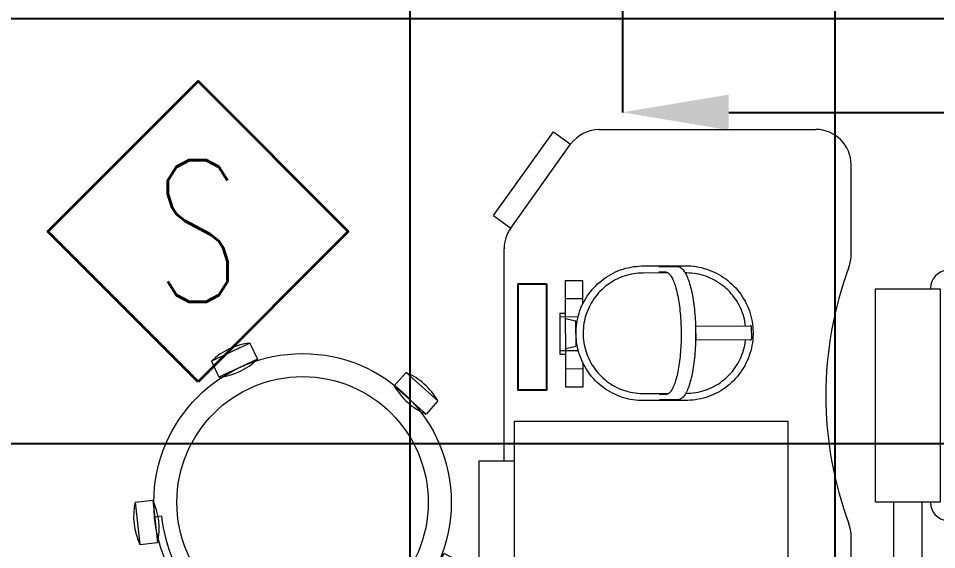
# Model space of a CAD drawing. Extents: x -12260 to 57327, y -29287 to 19916.
# Drawn here: x 12123 to 13419, y -4909 to -4160 of the extents above; entities that cross this region are included whole.
import ezdxf
from ezdxf.enums import TextEntityAlignment as Align

# ---------------------------------------------------------------- set-up
doc = ezdxf.new("R2010")
doc.units = 0
doc.header["$LTSCALE"] = 0.25
doc.linetypes.add('DASHDOT', pattern=[25.4, 12.7, -6.35, 0, -6.35])
doc.layers.add('01-First Floor$0$FALSE CEILING', color=251, linetype='Continuous')
for name, color, linetype, lineweight in [('01-First Floor$0$LOADING', 253, 'Continuous', 5), ('E-DIM', 6, 'Continuous', 18), ('E-LITE-CLNG-CNDT', 6, 'DASHDOT', 35), ('F-ALRM-CLNG @ 100', 33, 'Continuous', 35)]:
    doc.layers.add(name, color=color, linetype=linetype, lineweight=lineweight)
doc.styles.add('DC_SIMPLEX', font='SIMPLEX.shx', dxfattribs={"width": 0.7})
doc.styles.get("Standard").update_dxf_attribs({"font": 'romans.shx'})
doc.dimstyles.get("Standard").update_dxf_attribs({"dimtxt": 150, "dimasz": 150, "dimexe": 0.18, "dimexo": 0.0625, "dimgap": 0.09, "dimtad": 0, "dimtih": 1, "dimtoh": 1, "dimdec": 0, "dimlfac": 0.1, "dimzin": 0, "dimdsep": 46, "dimtxsty": 'Standard', "dimcen": 0.09, "dimclrd": 6, "dimadec": 0, "dimazin": 0, "dimtfac": 1, "dimtdec": 0, "dimtofl": 0, "dimtmove": 0, "dimatfit": 3, "dimfxl": 1, "dimtolj": 1, "dimtzin": 0, "dimarcsym": 0})

# ---------------------------------------------------------------- blocks, each defined once
blk = doc.blocks.new('01-First Floor$0$ME18014A-P')
for p, q in [((0.2537, 1.2997), (0.2362, 1.2753)), ((0.2537, 1.2997), (0.3719, 1.2152)), ((-0.0927, 1.2847), (0.2071, 1.2847)), ((0.2362, 1.2753), (0.3544, 1.1908)), ((0.2362, 1.2753), (0.3544, 1.1908)), ((0.3719, 1.2152), (0.3544, 1.1908)), ((0.3753, 1.1501), (0.3753, 0.8447)), ((-0.6447, 0.7947), (-0.1986, 0.7947)), ((0.1986, 0.7947), (0.3253, 0.7947)), ((-0.15, 0.7347), (-0.5068, 0.7347)), ((-0.15, 0.6947), (-0.5068, 0.6947)), ((-0.15, 0.6826), (-0.1512, 0.6826)), ((0.1512, 0.6826), (0.15, 0.6826))]:
    blk.add_line(p, q)
for points in [[(-0.2727, 1.2703), (-0.0927, 1.2703), (-0.0927, 1.3203), (-0.2727, 1.3203)], [(-0.3289, 0.8843), (-0.3289, 1.2703), (-0.0364, 1.2703), (-0.0364, 0.8843)], [(-0.15, 0.6686), (0.15, 0.6686), (0.15, 0.7607), (-0.15, 0.7607)]]:
    blk.add_lwpolyline(points, close=True)
for centre, radius, start, end in [((0.2071, 1.2347), 0.05, 54.4343, 90), ((0.3253, 1.1501), 0.05, 0, 54.4343), ((0.3253, 0.8447), 0.05, 270, 0), ((0, 0.313), 0.5175, 69.5195, 110.4805), ((-0.1986, 0.8447), 0.05, 270, 290.4805), ((0.1986, 0.8447), 0.05, 249.5195, 270), ((-0.1512, 0.6572), 0.0254, 90, 175.0303), ((0.1512, 0.6572), 0.0254, 4.9697, 90)]:
    blk.add_arc(centre, radius, start, end)
blk = doc.blocks.new('01-First Floor$0$ME12818-P')
for p, q in [((-0.0262, 0.1712), (0.0316, 0.1712)), ((-0.0262, 0.1712), (-0.0262, 0.1635)), ((-0.0212, 0.1712), (-0.0212, 0.145)), ((0.0266, 0.1712), (0.0266, 0.145)), ((0.0316, 0.1712), (0.0316, 0.1635)), ((-0.0723, 0.1635), (0.0777, 0.1635)), ((-0.0723, 0.1635), (-0.0723, 0.1385)), ((-0.0468, 0.1635), (-0.0468, 0.1385)), ((-0.0148, 0.1485), (-0.0184, 0.1635)), ((0.0238, 0.1635), (0.0202, 0.1485)), ((0.0521, 0.1635), (0.0521, 0.1385)), ((0.0777, 0.1635), (0.0777, 0.1385)), ((0.0202, 0.1485), (-0.0148, 0.1485)), ((-0.0123, 0.1485), (-0.0123, 0.1471)), ((0.0177, 0.1471), (0.0177, 0.1485)), ((-0.0389, 0.1385), (-0.0723, 0.1385)), ((0.0777, 0.1385), (0.0442, 0.1385)), ((-0.0923, 0.0534), (-0.0923, -0.0066)), ((-0.0823, 0.018), (-0.0823, 0.0534)), ((0.0877, 0.0534), (0.0877, 0.018)), ((0.0977, -0.0066), (0.0977, 0.0534)), ((-0.0913, 0.0311), (-0.0913, 0.0053)), ((-0.0833, 0.0208), (-0.0833, 0.0311)), ((0.0887, 0.0311), (0.0887, 0.0208)), ((0.0967, 0.0053), (0.0967, 0.0311)), ((-0.0823, -0.0066), (-0.0823, -0.006)), ((0.0877, -0.0061), (0.0877, -0.0066)), ((-0.0053, -0.0205), (0.0107, -0.0205)), ((-0.0053, -0.0996), (-0.0058, -0.0996)), ((0.0107, -0.0996), (-0.0053, -0.0996)), ((0.0111, -0.0996), (0.0107, -0.0996))]:
    blk.add_line(p, q)
at = {"flags": 128}
for points in [[(0.0977, 0.0534), (0.0976, 0.0572), (0.0974, 0.061), (0.097, 0.0648), (0.0965, 0.0685), (0.0958, 0.0723), (0.095, 0.076), (0.094, 0.0796), (0.0929, 0.0833), (0.0916, 0.0869), (0.0902, 0.0904), (0.0886, 0.0939), (0.087, 0.0973), (0.0851, 0.1006), (0.0832, 0.1038), (0.0811, 0.107), (0.0789, 0.1101), (0.0766, 0.1131), (0.0741, 0.116), (0.0716, 0.1188), (0.0689, 0.1215), (0.0661, 0.1241), (0.0632, 0.1266), (0.0602, 0.129), (0.0572, 0.1312), (0.054, 0.1333), (0.0508, 0.1353), (0.0475, 0.1372), (0.0441, 0.1389), (0.0406, 0.1405), (0.0371, 0.1419), (0.0335, 0.1432), (0.0299, 0.1444), (0.0263, 0.1454), (0.0226, 0.1463), (0.0188, 0.147), (0.0151, 0.1476), (0.0113, 0.148), (0.0075, 0.1483), (0.0037, 0.1484), (-0.0001, 0.1483), (-0.0039, 0.1482), (-0.0077, 0.1478), (-0.0114, 0.1473), (-0.0152, 0.1467), (-0.0189, 0.1459), (-0.0226, 0.145), (-0.0262, 0.1439), (-0.0298, 0.1427), (-0.0334, 0.1413), (-0.0368, 0.1398), (-0.0403, 0.1381), (-0.0436, 0.1363), (-0.0469, 0.1344), (-0.0501, 0.1324), (-0.0532, 0.1302), (-0.0562, 0.1279), (-0.0592, 0.1255), (-0.062, 0.1229), (-0.0647, 0.1203), (-0.0674, 0.1176), (-0.0699, 0.1147), (-0.0723, 0.1118), (-0.0745, 0.1087), (-0.0767, 0.1056), (-0.0787, 0.1024), (-0.0806, 0.0991), (-0.0824, 0.0957), (-0.084, 0.0923), (-0.0855, 0.0888), (-0.0868, 0.0852), (-0.088, 0.0816), (-0.0891, 0.078), (-0.09, 0.0743), (-0.0907, 0.0705), (-0.0914, 0.0668), (-0.0918, 0.063), (-0.0921, 0.0592), (-0.0923, 0.0554), (-0.0923, 0.0534)], [(-0.0823, 0.0534), (-0.0822, 0.0568), (-0.082, 0.0602), (-0.0817, 0.0636), (-0.0812, 0.0669), (-0.0806, 0.0703), (-0.0799, 0.0736), (-0.079, 0.0769), (-0.078, 0.0801), (-0.0769, 0.0833), (-0.0756, 0.0865), (-0.0742, 0.0896), (-0.0727, 0.0926), (-0.0711, 0.0956), (-0.0693, 0.0985), (-0.0675, 0.1014), (-0.0655, 0.1041), (-0.0634, 0.1068), (-0.0612, 0.1094), (-0.0589, 0.1119), (-0.0565, 0.1144), (-0.054, 0.1167), (-0.0515, 0.1189), (-0.0488, 0.121), (-0.0461, 0.123), (-0.0432, 0.1249), (-0.0403, 0.1267), (-0.0374, 0.1284), (-0.0343, 0.1299), (-0.0313, 0.1313), (-0.0281, 0.1326), (-0.0249, 0.1338), (-0.0217, 0.1348), (-0.0184, 0.1357), (-0.0151, 0.1365), (-0.0118, 0.1371), (-0.0084, 0.1377), (-0.005, 0.138), (-0.0016, 0.1383), (0.0018, 0.1384), (0.0052, 0.1383), (0.0086, 0.1382), (0.012, 0.1379), (0.0153, 0.1374), (0.0187, 0.1369), (0.022, 0.1362), (0.0253, 0.1353), (0.0286, 0.1344), (0.0318, 0.1333), (0.0349, 0.132), (0.0381, 0.1307), (0.0411, 0.1292), (0.0441, 0.1276), (0.0471, 0.1259), (0.0499, 0.1241), (0.0527, 0.1221), (0.0554, 0.1201), (0.058, 0.1179), (0.0606, 0.1156), (0.063, 0.1133), (0.0654, 0.1108), (0.0676, 0.1082), (0.0698, 0.1056), (0.0718, 0.1029), (0.0737, 0.1001), (0.0755, 0.0972), (0.0772, 0.0943), (0.0788, 0.0912), (0.0803, 0.0882), (0.0816, 0.085), (0.0828, 0.0819), (0.0839, 0.0786), (0.0848, 0.0754), (0.0856, 0.0721), (0.0863, 0.0687), (0.0868, 0.0654), (0.0873, 0.062), (0.0875, 0.0586), (0.0877, 0.0552), (0.0877, 0.0534)], [(-0.0833, 0.0208), (-0.0833, 0.0202), (-0.0831, 0.0195), (-0.0829, 0.0189), (-0.0825, 0.0182), (-0.082, 0.0175), (-0.0813, 0.0167), (-0.0805, 0.016), (-0.0796, 0.0152), (-0.0785, 0.0144), (-0.0773, 0.0136), (-0.076, 0.0128), (-0.0745, 0.012), (-0.0729, 0.0113), (-0.0711, 0.0105), (-0.0692, 0.0098), (-0.0672, 0.009), (-0.0651, 0.0083), (-0.0629, 0.0077), (-0.0606, 0.007), (-0.0581, 0.0064), (-0.0556, 0.0057), (-0.053, 0.0052), (-0.0502, 0.0046), (-0.0474, 0.0041), (-0.0445, 0.0036), (-0.0416, 0.0031), (-0.0385, 0.0027), (-0.0354, 0.0022), (-0.0322, 0.0019), (-0.029, 0.0015), (-0.0257, 0.0012), (-0.0224, 0.0009), (-0.019, 0.0007), (-0.0156, 0.0005), (-0.0122, 0.0003), (-0.0087, 0.0002), (-0.0052, 0.0001), (-0.0017, 0), (0.0017, 0), (0.0052, 0), (0.0087, 0), (0.0122, 0.0001), (0.0157, 0.0002), (0.0191, 0.0004), (0.0226, 0.0006), (0.026, 0.0008), (0.0293, 0.0011), (0.0326, 0.0014), (0.0359, 0.0017), (0.0391, 0.002), (0.0422, 0.0024), (0.0453, 0.0029), (0.0483, 0.0033), (0.0513, 0.0038), (0.0541, 0.0043), (0.0569, 0.0049), (0.0596, 0.0054), (0.0622, 0.006), (0.0647, 0.0067), (0.067, 0.0073), (0.0693, 0.008), (0.0715, 0.0087), (0.0736, 0.0094), (0.0755, 0.0101), (0.0773, 0.0109), (0.079, 0.0116), (0.0806, 0.0124), (0.082, 0.0132), (0.0833, 0.014), (0.0844, 0.0147), (0.0854, 0.0155), (0.0863, 0.0163), (0.087, 0.0171), (0.0876, 0.0178), (0.0881, 0.0185), (0.0884, 0.0192), (0.0886, 0.0198), (0.0887, 0.0204), (0.0887, 0.0208)], [(-0.0913, 0.0053), (-0.0912, 0.004), (-0.0909, 0.0028), (-0.0905, 0.0016), (-0.0898, 0.0005), (-0.089, -0.0007), (-0.0881, -0.0017), (-0.0871, -0.0028), (-0.0859, -0.0038), (-0.0845, -0.0047), (-0.0831, -0.0057), (-0.0815, -0.0066), (-0.0798, -0.0075), (-0.078, -0.0083), (-0.076, -0.0092), (-0.0739, -0.01), (-0.0718, -0.0108), (-0.0695, -0.0116), (-0.067, -0.0123), (-0.0645, -0.013), (-0.0619, -0.0137), (-0.0592, -0.0144), (-0.0563, -0.015), (-0.0534, -0.0156), (-0.0504, -0.0162), (-0.0473, -0.0167), (-0.0442, -0.0172), (-0.0409, -0.0177), (-0.0376, -0.0181), (-0.0343, -0.0185), (-0.0308, -0.0189), (-0.0274, -0.0192), (-0.0238, -0.0195), (-0.0203, -0.0198), (-0.0167, -0.02), (-0.013, -0.0202), (-0.0094, -0.0203), (-0.0057, -0.0204), (-0.002, -0.0205), (0.0017, -0.0205), (0.0054, -0.0205), (0.0091, -0.0204), (0.0128, -0.0204), (0.0164, -0.0202), (0.0201, -0.0201), (0.0237, -0.0199), (0.0273, -0.0196), (0.0309, -0.0194), (0.0344, -0.0191), (0.0378, -0.0187), (0.0412, -0.0183), (0.0446, -0.0179), (0.0478, -0.0175), (0.051, -0.017), (0.0542, -0.0165), (0.0572, -0.0159), (0.0602, -0.0153), (0.063, -0.0147), (0.0658, -0.0141), (0.0685, -0.0134), (0.0711, -0.0127), (0.0735, -0.012), (0.0759, -0.0112), (0.0782, -0.0104), (0.0803, -0.0096), (0.0823, -0.0088), (0.0842, -0.008), (0.086, -0.0071), (0.0876, -0.0062), (0.0892, -0.0052), (0.0906, -0.0043), (0.0918, -0.0033), (0.093, -0.0023), (0.094, -0.0012), (0.0948, -0.0002), (0.0955, 0.001), (0.0961, 0.0022), (0.0965, 0.0034), (0.0967, 0.0046), (0.0967, 0.0053)], [(-0.0923, -0.0066), (-0.0922, -0.0104), (-0.092, -0.0142), (-0.0916, -0.018), (-0.0911, -0.0217), (-0.0904, -0.0255), (-0.0896, -0.0292), (-0.0886, -0.0329), (-0.0875, -0.0365), (-0.0862, -0.0401), (-0.0848, -0.0436), (-0.0833, -0.0471), (-0.0816, -0.0505), (-0.0797, -0.0538), (-0.0778, -0.0571), (-0.0757, -0.0603), (-0.0735, -0.0633), (-0.0712, -0.0663), (-0.0687, -0.0693), (-0.0662, -0.0721), (-0.0635, -0.0748), (-0.0607, -0.0774), (-0.0578, -0.0798), (-0.0549, -0.0822), (-0.0518, -0.0844), (-0.0486, -0.0866), (-0.0454, -0.0885), (-0.0421, -0.0904), (-0.0387, -0.0921), (-0.0352, -0.0937), (-0.0317, -0.0952), (-0.0282, -0.0965), (-0.0245, -0.0976), (-0.0209, -0.0986), (-0.0172, -0.0995), (-0.0135, -0.1002), (-0.0097, -0.1008), (-0.0059, -0.1012), (-0.0021, -0.1015), (0.0017, -0.1016), (0.0055, -0.1016), (0.0093, -0.1014), (0.013, -0.101), (0.0168, -0.1006), (0.0206, -0.0999), (0.0243, -0.0991), (0.028, -0.0982), (0.0316, -0.0971), (0.0352, -0.0959), (0.0387, -0.0945), (0.0422, -0.093), (0.0456, -0.0913), (0.049, -0.0896), (0.0523, -0.0876), (0.0555, -0.0856), (0.0586, -0.0834), (0.0616, -0.0811), (0.0646, -0.0787), (0.0674, -0.0762), (0.0701, -0.0735), (0.0727, -0.0708), (0.0753, -0.0679), (0.0776, -0.065), (0.0799, -0.0619), (0.0821, -0.0588), (0.0841, -0.0556), (0.086, -0.0523), (0.0878, -0.0489), (0.0894, -0.0455), (0.0909, -0.042), (0.0922, -0.0384), (0.0934, -0.0348), (0.0945, -0.0312), (0.0954, -0.0275), (0.0961, -0.0238), (0.0967, -0.02), (0.0972, -0.0162), (0.0975, -0.0125), (0.0977, -0.0087), (0.0977, -0.0066)], [(-0.0073, -0.091), (-0.0099, -0.0907), (-0.0133, -0.0901), (-0.0166, -0.0894), (-0.0199, -0.0886), (-0.0232, -0.0876), (-0.0264, -0.0865), (-0.0296, -0.0853), (-0.0327, -0.0839), (-0.0357, -0.0824), (-0.0387, -0.0808), (-0.0417, -0.0791), (-0.0445, -0.0773), (-0.0473, -0.0753), (-0.05, -0.0733), (-0.0527, -0.0711), (-0.0552, -0.0689), (-0.0576, -0.0665), (-0.06, -0.064), (-0.0622, -0.0615), (-0.0644, -0.0588), (-0.0664, -0.0561), (-0.0683, -0.0533), (-0.0701, -0.0504), (-0.0718, -0.0475), (-0.0734, -0.0445), (-0.0749, -0.0414), (-0.0762, -0.0383), (-0.0774, -0.0351), (-0.0785, -0.0319), (-0.0794, -0.0286), (-0.0802, -0.0253), (-0.0809, -0.022), (-0.0815, -0.0186), (-0.0819, -0.0152), (-0.0821, -0.0118), (-0.0823, -0.0084), (-0.0823, -0.0066)], [(0.0877, -0.0066), (0.0876, -0.01), (0.0874, -0.0134), (0.0871, -0.0168), (0.0866, -0.0202), (0.086, -0.0235), (0.0853, -0.0268), (0.0844, -0.0301), (0.0834, -0.0334), (0.0822, -0.0366), (0.081, -0.0397), (0.0796, -0.0428), (0.0781, -0.0459), (0.0765, -0.0488), (0.0747, -0.0518), (0.0728, -0.0546), (0.0709, -0.0574), (0.0688, -0.0601), (0.0666, -0.0627), (0.0643, -0.0652), (0.0619, -0.0676), (0.0594, -0.0699), (0.0569, -0.0721), (0.0542, -0.0742), (0.0514, -0.0762), (0.0486, -0.0781), (0.0457, -0.0799), (0.0428, -0.0816), (0.0397, -0.0831), (0.0366, -0.0845), (0.0335, -0.0858), (0.0303, -0.087), (0.0271, -0.088), (0.0238, -0.089), (0.0205, -0.0897), (0.0171, -0.0904), (0.0138, -0.0909), (0.0127, -0.091)], [(-0.0073, -0.0204), (-0.0073, -0.0976)], [(0.0127, -0.0976), (0.0127, -0.0204)], [(-0.0059, -0.0995), (-0.0062, -0.0994), (-0.0066, -0.0992), (-0.0069, -0.0989), (-0.0071, -0.0985), (-0.0073, -0.0981), (-0.0073, -0.0976)], [(0.0127, -0.0976), (0.0126, -0.0981), (0.0125, -0.0985), (0.0123, -0.0989), (0.0119, -0.0992), (0.0116, -0.0994), (0.0113, -0.0995)]]:
    blk.add_lwpolyline(points, dxfattribs=at)
for centre, major_axis, start_param, end_param in [((-0.0053, -0.02), (0.002, 0), 3.665191, 4.712389), ((0.0107, -0.02), (-0.002, 0), 1.570796, 2.617994)]:
    blk.add_ellipse(centre, major_axis=major_axis, ratio=0.262075, start_param=start_param, end_param=end_param)
blk = doc.blocks.new('01-First Floor$0$HF10037B-P')
at = {"layer": '01-First Floor$0$LOADING'}
for p, q in [((0.2459, 0.134), (0.1859, 0.134)), ((0.1859, 0.134), (0.1859, 0.109)), ((0.2459, 0.134), (0.2459, 0.109)), ((0.2459, 0.109), (0.1859, 0.109)), ((0, 0), (-0.0142, -0.0583)), ((0, 0), (0.0243, -0.0059)), ((0.0243, -0.0059), (0.01, -0.0642)), ((0.4071, -0.0094), (0.431, -0.0018)), ((0.4071, -0.0094), (0.4255, -0.0665)), ((0.431, -0.0018), (0.4493, -0.0589)), ((0.4069, -0.0417), (0.4165, -0.0387)), ((-0.0142, -0.0583), (0.01, -0.0642)), ((0.4255, -0.0665), (0.4493, -0.0589)), ((0.0524, -0.2725), (0.0674, -0.2525)), ((0.0674, -0.2525), (0.1154, -0.2885)), ((0.3125, -0.2897), (0.362, -0.2558)), ((0.3761, -0.2764), (0.362, -0.2558)), ((0.3267, -0.268), (0.3323, -0.2763)), ((0.0524, -0.2725), (0.1004, -0.3085)), ((0.3266, -0.3103), (0.3761, -0.2764)), ((0.1004, -0.3085), (0.1154, -0.2885)), ((0.3266, -0.3103), (0.3125, -0.2897))]:
    blk.add_line(p, q, dxfattribs=at)
for radius in [0.21, 0.1775]:
    blk.add_circle((0.2161, -0.1014), radius, dxfattribs=at)
for centre, radius, start, end in [((0.2159, 0.0465), 0.0925, 71.0754, 108.9246), ((0.2159, 0.1965), 0.0925, 251.0754, 288.9246), ((0.0779, -0.0499), 0.0925, 147.3419, 185.1912), ((-0.0678, -0.0143), 0.0925, 327.3419, 5.1912), ((0.4996, -0.0113), 0.0925, 178.8412, 216.6904), ((0.3568, -0.057), 0.0925, 358.8412, 36.6904), ((0.2161, -0.1014), 0.2, 303.6037, 17.3657), ((0.0389, -0.3404), 0.0925, 34.1875, 72.0368), ((0.3867, -0.3449), 0.0925, 105.5121, 143.3614), ((0.1289, -0.2205), 0.0925, 214.1875, 252.0368), ((0.3019, -0.2212), 0.0925, 285.5121, 323.3614)]:
    blk.add_arc(centre, radius, start, end, dxfattribs=at)
blk = doc.blocks.new('01-First Floor')
at = {"layer": '01-First Floor$0$FALSE CEILING', "linetype": 'Continuous'}
for p, q in [((12676, -7160), (12676, -2810)), ((13276, -7160), (13276, -2810)), ((10276, -4160), (14276, -4160)), ((10276, -4760), (14276, -4760))]:
    blk.add_line(p, q, dxfattribs=at)
at = {"layer": '01-First Floor$0$FALSE CEILING', "extrusion": (-1.66552e-10, -4.6879e-08, 1), "elevation": -0.1}
blk.add_lwpolyline([(12868.7, -4534.6), (12868.7, -4684.6), (12828.7, -4684.6), (12828.7, -4534.6)], close=True, dxfattribs=at)
at = {"layer": '01-First Floor$0$LOADING', "extrusion": (-1.66552e-10, -4.6879e-08, 1), "elevation": -0.1}
blk.add_lwpolyline([(12868.7, -4534.6), (12868.7, -4684.6), (12828.7, -4684.6), (12828.7, -4534.6)], close=True, dxfattribs=at)
at = {"layer": '01-First Floor$0$LOADING', "extrusion": (1.43227e-21, 4.73306e-08, -1), "xscale": -999.9999999999999, "yscale": 999.9999999999999, "zscale": -999.9999999999999, "rotation": 270}
blk.add_blockref('01-First Floor$0$ME18014A-P', (-14093.5, -4692, 0.1), dxfattribs=at)
at = {"layer": '01-First Floor$0$LOADING', "extrusion": (-1.43227e-21, -4.73306e-08, 1), "xscale": -1000, "yscale": 1000, "zscale": 1000, "rotation": 90.24544648778834}
blk.add_blockref('01-First Floor$0$ME12818-P', (13058.7, -4601.4, -0.1), dxfattribs=at)
at = {"layer": '01-First Floor$0$LOADING', "extrusion": (-2.79672e-08, 3.6788e-07, -1), "xscale": -1000.000000000001, "yscale": 1000.000000000001, "zscale": 999.999999999999, "rotation": 117.971696169471}
blk.add_blockref('01-First Floor$0$HF10037B-P', (-12715.1, -4699.6, 0.1), dxfattribs=at)
blk = doc.blocks.new('A$C5CF53093')
blk.add_lwpolyline([(0, -212.1), (-212.1, 0), (0, 212.1), (212.1, 0)], close=True)
blk = doc.blocks.new('*U45')
at = {"xscale": 0.01, "yscale": 0.01, "zscale": 0.01}
blk.add_blockref('A$C5CF53093', (0.007, -0.007), dxfattribs=at)
at = {"color": 6, "style": 'DC_SIMPLEX', "width": 0.7, "flags": 8}
blk.add_attdef('TYPE', text='', height=2, rotation=360, dxfattribs=at).set_placement((0, 0), align=Align.MIDDLE_CENTER)
blk = doc.blocks.new('*D351')
at = {"layer": 'Defpoints', "color": 0}
for p in [(12976, -3860), (14276, -3860), (14276, -4292.6)]:
    blk.add_point(p, dxfattribs=at)
at = {"layer": 'E-DIM', "color": 0, "lineweight": -2, "transparency": 16777216}
for p, q in [((12976, -3860.1), (12976, -4292.8)), ((14276, -3860.1), (14276, -4292.8))]:
    blk.add_line(p, q, dxfattribs=at)
at = {"layer": 'E-DIM', "color": 6, "lineweight": -2, "transparency": 16777216}
for p, q in [((13126, -4292.6), (13443.8, -4292.6)), ((14126, -4292.6), (13808.2, -4292.6))]:
    blk.add_line(p, q, dxfattribs=at)
at = {"layer": 'E-DIM', "color": 6, "transparency": 16777216}
for points in [[(13126, -4267.6), (13126, -4317.6), (12976, -4292.6)], [(14126, -4267.6), (14126, -4317.6), (14276, -4292.6)]]:
    blk.add_solid(points, dxfattribs=at)
at = {"layer": 'E-DIM', "color": 0, "transparency": 16777216, "insert": (13626, -4292.6), "char_height": 150, "attachment_point": 5}
blk.add_mtext('\\A1;130', dxfattribs=at)

msp = doc.modelspace()

# ---------------------------------------------------------------- block references
at = {"layer": 'E-LITE-CLNG-CNDT'}
msp.add_blockref('01-First Floor', (0, 0), dxfattribs=at)
at = {"layer": 'F-ALRM-CLNG @ 100', "xscale": 100, "yscale": 100, "zscale": 100}
msp.add_blockref('*U45', (12376, -4460), dxfattribs=at).add_auto_attribs({'TYPE': 'S'})

# ---------------------------------------------------------------- dimensions: what is measured, and where the dimension line sits
at = {"layer": 'E-DIM'}
dim = msp.add_linear_dim(base=(14276, -4292.6), p1=(12976, -3860), p2=(14276, -3860), dimstyle='Standard', dxfattribs=at)
dim.commit()
dim.dimension.update_dxf_attribs({"geometry": '*D351', "text_midpoint": (13626, -4292.6)})

doc.saveas('drawing.dxf')
